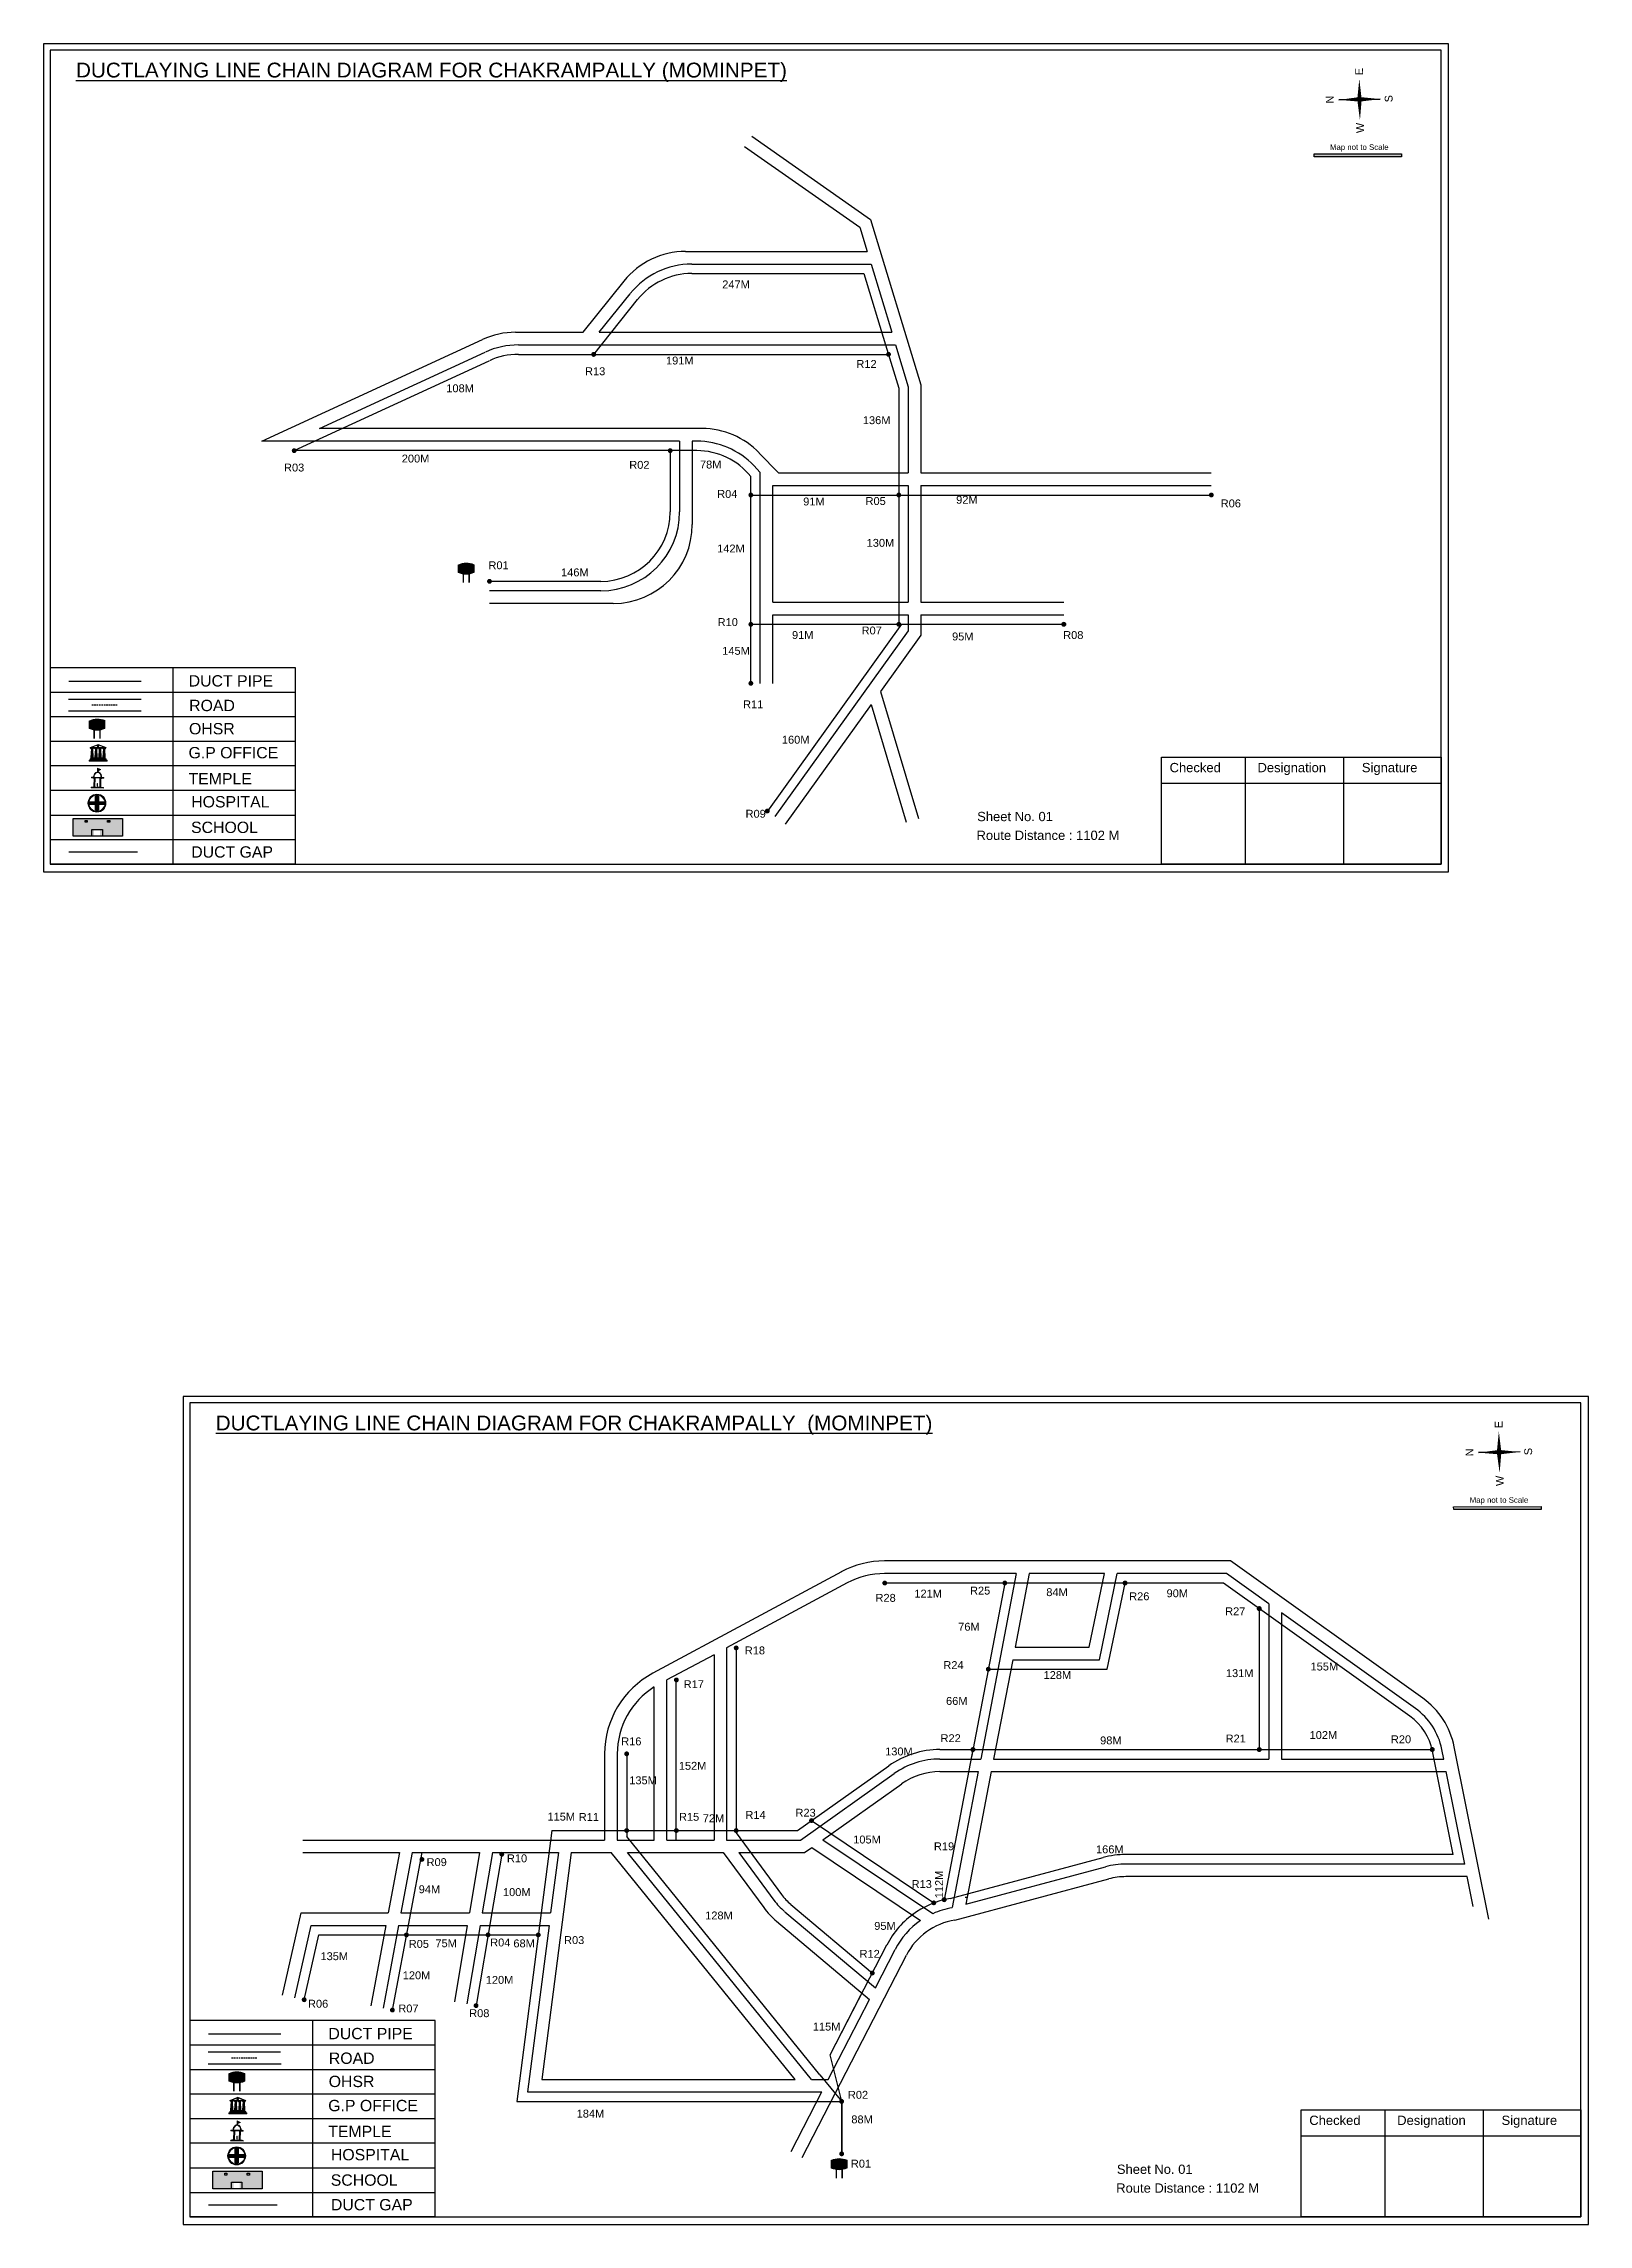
# Model space of a CAD drawing. Header units: inches. Extents: x 1943 to 8965, y 112 to 3168.
# Drawn here: x 1943 to 2922, y 1786 to 3168 of the extents above; entities that cross this region are included whole.
import ezdxf

# ---------------------------------------------------------------- set-up
doc = ezdxf.new("R2010")
doc.units = ezdxf.units.IN
doc.header["$MEASUREMENT"] = 0
doc.linetypes.add('DASHEDX2', pattern=[1.5, 1, -0.5])
for name, color, linetype in [('LANDMARK', 7, 'Continuous'), ('OHT', 7, 'Continuous'), ('pipe', 5, 'Continuous')]:
    doc.layers.add(name, color=color, linetype=linetype)
doc.styles.get("Standard").update_dxf_attribs({"font": 'arial.ttf'})

# ---------------------------------------------------------------- blocks, each defined once
blk = doc.blocks.new('OHT')
at = {"linetype": 'Continuous', "lineweight": 0, "true_color": 0x0ffffc}
blk.add_hatch(color=4, dxfattribs=at).paths.add_polyline_path([(0.01, 1), (0, 1, 0.101323), (-0.4, 0.92), (-0.4, 0.52, 0.194075), (0.4, 0.52), (0.4, 0.92, 0.097877)])
at = {"color": 4, "linetype": 'Continuous', "lineweight": 0, "true_color": 0x0ffffc, "flags": 128}
for points in [[(-0.4, 0.52), (-0.4, 0.92)], [(0.4, 0.52), (0.4, 0.92)]]:
    blk.add_lwpolyline(points, dxfattribs=at)
at = {"color": 4, "linetype": 'Continuous', "lineweight": 0, "true_color": 0x0ffffc, "const_width": 0.075, "flags": 128}
for points in [[(-0.15, 0), (-0.15, 0.48)], [(0.15, 0), (0.15, 0.47)]]:
    blk.add_lwpolyline(points, dxfattribs=at)
at = {"color": 4, "linetype": 'Continuous', "lineweight": 0, "true_color": 0x0ffffc}
for centre, radius, start, end in [((0.01, -0.02), 1.02, 67.3109, 113.4711), ((0, 1.51), 1.07, 247.7682, 291.7007)]:
    blk.add_arc(centre, radius, start, end, dxfattribs=at)
blk = doc.blocks.new('Government_Office')
at = {"linetype": 'Continuous', "lineweight": 0, "true_color": 0xff0000}
for points in [[(-0.5, 0.05), (0.5, 0.05), (0.5, 0), (-0.5, 0)], [(-0.45, 0.08), (-0.45, 0.12), (0.45, 0.12), (0.45, 0.08)], [(-0.4, 0.14), (-0.4, 0.18), (0.4, 0.18), (0.4, 0.14)]]:
    blk.add_hatch(color=1, dxfattribs=at).paths.add_polyline_path(points)
h = blk.add_hatch(color=1, dxfattribs=at)
h.paths.add_polyline_path([(0.44, 0.72), (0.45, 0.75), (0, 0.93), (-0.45, 0.75), (-0.44, 0.72)])
h.paths.add_polyline_path([(0.36, 0.75), (-0.36, 0.75), (0, 0.9)], flags=16)
h.paths.add_polyline_path([(0, 0.78, -1), (0, 0.87, -1)], flags=0)
h = blk.add_hatch(color=1, dxfattribs=at)
edge = h.paths.add_edge_path()
edge.add_line((-0.27, 0.2), (-0.3, 0.68))
edge.add_line((-0.3, 0.68), (-0.29, 0.68))
edge.add_arc((-0.28, 0.69), 0.0176, 225.304, 441.5659)
edge.add_line((-0.28, 0.7), (-0.39, 0.7))
edge.add_arc((-0.39, 0.69), 0.0176, 98.4341, 314.696)
edge.add_line((-0.38, 0.68), (-0.37, 0.68))
edge.add_line((-0.37, 0.68), (-0.4, 0.2))
edge.add_line((-0.4, 0.2), (-0.27, 0.2))
h = blk.add_hatch(color=1, dxfattribs=at)
edge = h.paths.add_edge_path()
edge.add_line((-0.05, 0.2), (-0.07, 0.68))
edge.add_line((-0.07, 0.68), (-0.07, 0.68))
edge.add_arc((-0.05, 0.69), 0.0176, 225.304, 441.5659)
edge.add_line((-0.05, 0.7), (-0.17, 0.7))
edge.add_arc((-0.17, 0.69), 0.0176, 98.4341, 314.696)
edge.add_line((-0.16, 0.68), (-0.15, 0.68))
edge.add_line((-0.15, 0.68), (-0.18, 0.2))
edge.add_line((-0.18, 0.2), (-0.05, 0.2))
h = blk.add_hatch(color=1, dxfattribs=at)
edge = h.paths.add_edge_path()
edge.add_arc((0, 0.83), 0.0467, 90, 270)
edge.add_arc((0, 0.83), 0.0467, 270, 450)
h = blk.add_hatch(color=1, dxfattribs=at)
edge = h.paths.add_edge_path()
edge.add_line((0.18, 0.2), (0.15, 0.68))
edge.add_line((0.15, 0.68), (0.16, 0.68))
edge.add_arc((0.17, 0.69), 0.0176, 225.304, 441.5659)
edge.add_line((0.17, 0.7), (0.05, 0.7))
edge.add_arc((0.05, 0.69), 0.0176, 98.4341, 314.696)
edge.add_line((0.07, 0.68), (0.07, 0.68))
edge.add_line((0.07, 0.68), (0.05, 0.2))
edge.add_line((0.05, 0.2), (0.18, 0.2))
h = blk.add_hatch(color=1, dxfattribs=at)
edge = h.paths.add_edge_path()
edge.add_line((0.4, 0.2), (0.37, 0.68))
edge.add_line((0.37, 0.68), (0.38, 0.68))
edge.add_arc((0.39, 0.69), 0.0176, 225.304, 441.5659)
edge.add_line((0.4, 0.7), (0.28, 0.7))
edge.add_arc((0.28, 0.69), 0.0176, 98.4341, 314.696)
edge.add_line((0.29, 0.68), (0.3, 0.68))
edge.add_line((0.3, 0.68), (0.27, 0.2))
edge.add_line((0.27, 0.2), (0.4, 0.2))
at = {"color": 1, "linetype": 'Continuous', "lineweight": 0, "true_color": 0xff0000, "flags": 128}
for points in [[(-0.5, 0.05), (0.5, 0.05), (0.5, 0), (-0.5, 0)], [(-0.45, 0.75), (-0.44, 0.72), (0.44, 0.72), (0.45, 0.75), (0, 0.93)], [(-0.45, 0.08), (-0.45, 0.12), (0.45, 0.12), (0.45, 0.08)], [(-0.4, 0.14), (-0.4, 0.18), (0.4, 0.18), (0.4, 0.14)], [(-0.36, 0.75), (0.36, 0.75), (0, 0.9)]]:
    blk.add_lwpolyline(points, close=True, dxfattribs=at)
for points in [[(-0.27, 0.2), (-0.3, 0.68), (-0.29, 0.68, 1.379694), (-0.28, 0.7), (-0.39, 0.7, 1.379694), (-0.38, 0.68), (-0.37, 0.68), (-0.4, 0.2)], [(-0.05, 0.2), (-0.07, 0.68), (-0.07, 0.68, 1.379694), (-0.05, 0.7), (-0.17, 0.7, 1.379694), (-0.16, 0.68), (-0.15, 0.68), (-0.18, 0.2)], [(0, 0.87, 1), (0, 0.78, 1)], [(0.18, 0.2), (0.15, 0.68), (0.16, 0.68, 1.379694), (0.17, 0.7), (0.05, 0.7, 1.379694), (0.07, 0.68), (0.07, 0.68), (0.05, 0.2)], [(0.4, 0.2), (0.37, 0.68), (0.38, 0.68, 1.379694), (0.4, 0.7), (0.28, 0.7, 1.379694), (0.29, 0.68), (0.3, 0.68), (0.27, 0.2)]]:
    blk.add_lwpolyline(points, format="xyb", close=True, dxfattribs=at)
blk = doc.blocks.new('Temple')
at = {"linetype": 'Continuous', "lineweight": 0, "true_color": 0xff0000}
h = blk.add_hatch(color=1, dxfattribs=at)
edge = h.paths.add_edge_path()
edge.add_line((0.17, 0.49), (0.22, 0.49))
edge.add_line((0.22, 0.49), (0.22, 0.5))
edge.add_line((0.22, 0.5), (0.31, 0.5))
edge.add_line((0.31, 0.5), (0.31, 0.53))
edge.add_line((0.31, 0.53), (0.26, 0.53))
edge.add_line((0.26, 0.53), (0.26, 0.54))
edge.add_line((0.26, 0.54), (0.2, 0.54))
edge.add_spline(control_points=[(0.2, 0.54), (0.2, 0.59), (0.19, 0.64), (0.14, 0.74), (0.09, 0.79), (0.03, 0.8), (0.02, 0.81), (0.01, 0.81)], knot_values=[4.712389, 4.712389, 4.712389, 4.712389, 5.278166, 5.278166, 6.117402, 6.117402, 6.223801, 6.223801, 6.223801, 6.223801], degree=3, periodic=0)
edge.add_line((0.01, 0.81), (0.01, 0.79))
edge.add_line((0.01, 0.79), (-0.01, 0.79))
edge.add_line((-0.01, 0.79), (-0.01, 0.81))
edge.add_spline(control_points=[(-0.01, 0.81), (-0.05, 0.8), (-0.1, 0.78), (-0.17, 0.7), (-0.2, 0.63), (-0.2, 0.55), (-0.2, 0.55), (-0.2, 0.54)], knot_values=[6.343965, 6.343965, 6.343965, 6.343965, 6.956638, 6.956638, 7.795874, 7.795874, 7.853982, 7.853982, 7.853982, 7.853982], degree=3, periodic=0)
edge.add_line((-0.2, 0.54), (-0.26, 0.54))
edge.add_line((-0.26, 0.54), (-0.26, 0.53))
edge.add_line((-0.26, 0.53), (-0.31, 0.53))
edge.add_line((-0.31, 0.53), (-0.31, 0.5))
edge.add_line((-0.31, 0.5), (-0.22, 0.5))
edge.add_line((-0.22, 0.5), (-0.22, 0.49))
edge.add_line((-0.22, 0.49), (-0.17, 0.49))
edge.add_line((-0.17, 0.49), (-0.17, 0.07))
edge.add_arc((-0.2, 0.07), 0.03, -90, 0, ccw=False)
edge.add_line((-0.2, 0.04), (-0.26, 0.04))
edge.add_line((-0.26, 0.04), (-0.26, 0.03))
edge.add_line((-0.26, 0.03), (-0.31, 0.03))
edge.add_line((-0.31, 0.03), (-0.31, 0))
edge.add_line((-0.31, 0), (0.31, 0))
edge.add_line((0.31, 0), (0.31, 0.03))
edge.add_line((0.31, 0.03), (0.26, 0.03))
edge.add_line((0.26, 0.03), (0.26, 0.04))
edge.add_line((0.26, 0.04), (0.2, 0.04))
edge.add_arc((0.2, 0.07), 0.03, 180, 270, ccw=False)
edge.add_line((0.17, 0.07), (0.17, 0.49))
h.paths.add_polyline_path([(0.12, 0.07, -0.414214), (0.1, 0.04), (0.05, 0.04), (0.05, 0.03), (-0.05, 0.03), (-0.05, 0.04), (-0.1, 0.04, -0.414214), (-0.12, 0.07), (-0.12, 0.5), (0.12, 0.5)], flags=16)
edge = h.paths.add_edge_path(flags=16)
edge.add_ellipse((0, 0.54), major_axis=(0, 0.242), ratio=0.722808, start_angle=270, end_angle=450, ccw=False)
edge.add_line((0.17, 0.54), (-0.17, 0.54))
h.paths.add_polyline_path([(0.01, 0.23), (0.01, 0.07), (-0.01, 0.07), (-0.01, 0.23)], flags=0)
at = {"linetype": 'Continuous', "lineweight": 0, "true_color": 0xe66000}
blk.add_hatch(color=32, dxfattribs=at).paths.add_polyline_path([(-0.01, 1), (0.15, 0.93), (0, 0.85)])
at = {"linetype": 'Continuous', "lineweight": 0, "true_color": 0xff0000}
h = blk.add_hatch(color=1, dxfattribs=at)
edge = h.paths.add_edge_path()
edge.add_line((0.01, 0.86), (0, 0.85))
edge.add_line((0, 0.85), (0, 0.93))
edge.add_line((0, 0.93), (-0.01, 0.93))
edge.add_line((-0.01, 0.93), (-0.01, 0.81))
edge.add_spline(control_points=[(-0.01, 0.81), (0, 0.81), (0, 0.81), (0.01, 0.81)], knot_values=[6.223801, 6.223801, 6.223801, 6.223801, 6.343965, 6.343965, 6.343965, 6.343965], degree=3, periodic=0)
edge.add_line((0.01, 0.81), (0.01, 0.86))
h = blk.add_hatch(color=1, dxfattribs=at)
edge = h.paths.add_edge_path()
edge.add_line((0.01, 0.79), (0.01, 0.81))
edge.add_spline(control_points=[(0.01, 0.81), (0, 0.81), (0, 0.81), (-0.01, 0.81)], knot_values=[6.223801, 6.223801, 6.223801, 6.223801, 6.343965, 6.343965, 6.343965, 6.343965], degree=3, periodic=0)
edge.add_line((-0.01, 0.81), (-0.01, 0.79))
edge.add_line((-0.01, 0.79), (0.01, 0.79))
at = {"color": 1, "linetype": 'Continuous', "lineweight": 0, "true_color": 0xff0000, "flags": 128}
blk.add_lwpolyline([(0.2, 0.54), (0.26, 0.54), (0.26, 0.53), (0.31, 0.53), (0.31, 0.5), (0.22, 0.5), (0.22, 0.49), (0.17, 0.49), (0.17, 0.07, 0.414214), (0.2, 0.04), (0.26, 0.04), (0.26, 0.03), (0.31, 0.03), (0.31, 0), (-0.31, 0), (-0.31, 0.03), (-0.26, 0.03), (-0.26, 0.04), (-0.2, 0.04, 0.414214), (-0.17, 0.07), (-0.17, 0.49), (-0.22, 0.49), (-0.22, 0.5), (-0.31, 0.5), (-0.31, 0.53), (-0.26, 0.53), (-0.26, 0.54), (-0.2, 0.54)], format="xyb", dxfattribs=at)
blk.add_lwpolyline([(-0.17, 0.54), (0.17, 0.54)], dxfattribs=at)
blk.add_lwpolyline([(0.12, 0.5), (0.12, 0.07, -0.414214), (0.1, 0.04), (0.05, 0.04), (0.05, 0.03), (-0.05, 0.03), (-0.05, 0.04), (-0.1, 0.04, -0.414214), (-0.12, 0.07), (-0.12, 0.5)], format="xyb", close=True, dxfattribs=at)
at = {"color": 32, "linetype": 'Continuous', "lineweight": 0, "true_color": 0xe66000, "flags": 128}
blk.add_lwpolyline([(-0.01, 1), (0.15, 0.93), (0, 0.85), (-0.01, 1)], dxfattribs=at)
at = {"color": 1, "linetype": 'Continuous', "lineweight": 0, "true_color": 0xff0000, "flags": 128}
for points in [[(0.01, 0.93), (-0.01, 0.93), (-0.01, 0.79), (0.01, 0.79)], [(0.01, 0.23), (-0.01, 0.23), (-0.01, 0.07), (0.01, 0.07)]]:
    blk.add_lwpolyline(points, close=True, dxfattribs=at)
at = {"color": 1, "linetype": 'Continuous', "lineweight": 0, "true_color": 0xff0000}
blk.add_ellipse((0, 0.54), major_axis=(0, 0.242), ratio=0.722808, start_param=4.712389, end_param=7.853982, dxfattribs=at)
blk.add_open_spline([(0.2, 0.54), (0.2, 0.59), (0.19, 0.64), (0.14, 0.74), (0.09, 0.79), (-0.02, 0.82), (-0.08, 0.79), (-0.17, 0.7), (-0.2, 0.63), (-0.2, 0.55), (-0.2, 0.55), (-0.2, 0.54)], degree=3, knots=[4.712389, 4.712389, 4.712389, 4.712389, 5.278166, 5.278166, 6.117402, 6.117402, 6.956638, 6.956638, 7.795874, 7.795874, 7.853982, 7.853982, 7.853982, 7.853982], dxfattribs=at)
blk = doc.blocks.new('*U5')
at = {"color": 0, "linetype": 'DASHEDX2', "transparency": 16777216}
blk.add_line((-8.2, 0), (8, 0), dxfattribs=at)
blk = doc.blocks.new('Hospital')
at = {"linetype": 'Continuous', "lineweight": 0, "true_color": 0x000000}
h = blk.add_hatch(color=18, dxfattribs=at)
h.paths.add_polyline_path([(-0.5, 0, 1), (0.5, 0, 1)])
h.paths.add_polyline_path([(0.45, 0, -1), (-0.45, 0, -1)], flags=16)
at = {"linetype": 'Continuous', "true_color": 0xff0000}
blk.add_hatch(color=1, dxfattribs=at).paths.add_polyline_path([(-0.39, 0.08), (-0.08, 0.08), (-0.08, 0.39), (0.08, 0.39), (0.08, 0.08), (0.39, 0.08), (0.39, -0.08), (0.08, -0.08), (0.08, -0.39), (-0.08, -0.39), (-0.08, -0.08), (-0.39, -0.08)])
at = {"color": 1, "linetype": 'Continuous', "true_color": 0xff0000, "flags": 128}
blk.add_lwpolyline([(-0.39, 0.08), (-0.08, 0.08), (-0.08, 0.39), (0.08, 0.39), (0.08, 0.08), (0.39, 0.08), (0.39, -0.08), (0.08, -0.08), (0.08, -0.39), (-0.08, -0.39), (-0.08, -0.08), (-0.39, -0.08)], close=True, dxfattribs=at)
at = {"color": 18, "linetype": 'Continuous', "lineweight": 0, "true_color": 0x000000}
for radius in [0.5, 0.446]:
    blk.add_circle((0, 0), radius, dxfattribs=at)
blk = doc.blocks.new('*U6')
at = {"color": 0, "linetype": 'DASHEDX2', "transparency": 16777216}
blk.add_line((-8.2, 0), (8, 0), dxfattribs=at)

msp = doc.modelspace()

# ---------------------------------------------------------------- hatches: boundary and pattern name
at = {"true_color": 0x0093dd}
h = msp.add_hatch(color=142, dxfattribs=at)
h.dxf.hatch_style = 1
h.paths.add_polyline_path([(2747.7, 3097.7), (2747.7, 3095.8), (2803.2, 3095.9), (2803.2, 3097.8)])
at = {"ltscale": 0.5}
h = msp.add_hatch(color=5, dxfattribs=at)
h.dxf.hatch_style = 1
h.paths.add_polyline_path([(2293, 2970.7, 1), (2289.8, 2970.7, 1)])
h = msp.add_hatch(color=5, dxfattribs=at)
h.dxf.hatch_style = 1
h.paths.add_polyline_path([(2479.7, 2970.7, 1), (2476.6, 2970.7, 1)])
h = msp.add_hatch(color=5, dxfattribs=at)
h.dxf.hatch_style = 1
h.paths.add_polyline_path([(2103.2, 2909.7, 1), (2100.1, 2909.7, 1)])
h = msp.add_hatch(color=5, dxfattribs=at)
h.dxf.hatch_style = 1
h.paths.add_polyline_path([(2341.4, 2909.7, 1), (2338.3, 2909.7, 1)])
h = msp.add_hatch(color=5, dxfattribs=at)
h.dxf.hatch_style = 1
h.paths.add_polyline_path([(2392.5, 2881.6, 1), (2389.4, 2881.6, 1)])
h = msp.add_hatch(color=5, dxfattribs=at)
h.dxf.hatch_style = 1
h.paths.add_polyline_path([(2486.2, 2881.6, 1), (2483.1, 2881.6, 1)])
h = msp.add_hatch(color=5, dxfattribs=at)
h.dxf.hatch_style = 1
h.paths.add_polyline_path([(2684.2, 2881.6, 1), (2681.1, 2881.6, 1)])
h = msp.add_hatch(color=5, dxfattribs=at)
h.dxf.hatch_style = 1
h.paths.add_polyline_path([(2226.9, 2826.9, 1), (2223.8, 2826.9, 1)])
h = msp.add_hatch(color=5, dxfattribs=at)
h.dxf.hatch_style = 1
h.paths.add_polyline_path([(2392.5, 2799.7, 1), (2389.4, 2799.7, 1)])
h = msp.add_hatch(color=5, dxfattribs=at)
h.dxf.hatch_style = 1
h.paths.add_polyline_path([(2486.2, 2799.7, 1), (2483.1, 2799.7, 1)])
h = msp.add_hatch(color=5, dxfattribs=at)
h.dxf.hatch_style = 1
h.paths.add_polyline_path([(2590.8, 2799.7, 1), (2587.6, 2799.7, 1)])
h = msp.add_hatch(color=5, dxfattribs=at)
h.dxf.hatch_style = 1
h.paths.add_polyline_path([(2392.5, 2762.3, 1), (2389.4, 2762.3, 1)])
h = msp.add_hatch(color=5, dxfattribs=at)
h.dxf.hatch_style = 1
h.paths.add_polyline_path([(2402.9, 2681.4, 1), (2399.8, 2681.4, 1)])
at = {"true_color": 0xc8c92d}
h = msp.add_hatch(color=52, dxfattribs=at)
h.dxf.hatch_style = 1
h.paths.add_polyline_path([(1967.9, 2676.7), (1961.7, 2676.7), (1961.7, 2665.6), (1967.9, 2665.6)])
h.paths.add_polyline_path([(1992.7, 2676.7), (1986.5, 2676.7), (1986.5, 2665.6), (1992.7, 2665.6)])
at = {"true_color": 0x293189}
h = msp.add_hatch(color=177, dxfattribs=at)
h.dxf.hatch_style = 1
h.paths.add_polyline_path([(1986.5, 2676.7), (1967.9, 2676.7), (1967.9, 2665.6), (1974.9, 2665.6), (1974.9, 2669.3), (1978.7, 2669.3), (1978.7, 2665.6), (1986.5, 2665.6)])
h.paths.add_polyline_path([(1970.5, 2674.3), (1969.2, 2674.3), (1969.2, 2675.5), (1970.5, 2675.5)], flags=16)
h.paths.add_polyline_path([(1983.4, 2674.3), (1983.4, 2675.5), (1984.8, 2675.5), (1984.8, 2674.3)], flags=16)
at = {"true_color": 0x0093dd}
h = msp.add_hatch(color=142, dxfattribs=at)
h.dxf.hatch_style = 1
h.paths.add_polyline_path([(2836.1, 2240.7), (2836.2, 2238.9), (2891.7, 2239), (2891.7, 2240.9)])
at = {"ltscale": 0.5}
h = msp.add_hatch(color=5, dxfattribs=at)
h.dxf.hatch_style = 1
h.paths.add_polyline_path([(2477.3, 2192.4, 1), (2474.2, 2192.4, 1)])
h = msp.add_hatch(color=5, dxfattribs=at)
h.dxf.hatch_style = 1
h.paths.add_polyline_path([(2553.4, 2192.4, 1), (2550.3, 2192.4, 1)])
h = msp.add_hatch(color=5, dxfattribs=at)
h.dxf.hatch_style = 1
h.paths.add_polyline_path([(2629.6, 2192.4, 1), (2626.4, 2192.4, 1)])
h = msp.add_hatch(color=5, dxfattribs=at)
h.dxf.hatch_style = 1
h.paths.add_polyline_path([(2714.6, 2176.2, 1), (2711.4, 2176.2, 1)])
h = msp.add_hatch(color=5, dxfattribs=at)
h.dxf.hatch_style = 1
h.paths.add_polyline_path([(2383.2, 2151.3, 1), (2380.1, 2151.3, 1)])
h = msp.add_hatch(color=5, dxfattribs=at)
h.dxf.hatch_style = 1
h.paths.add_polyline_path([(2345.3, 2131, 1), (2342.2, 2131, 1)])
h = msp.add_hatch(color=5, dxfattribs=at)
h.dxf.hatch_style = 1
h.paths.add_polyline_path([(2542.9, 2137.8, 1), (2539.8, 2137.8, 1)])
h = msp.add_hatch(color=5, dxfattribs=at)
h.dxf.hatch_style = 1
h.paths.add_polyline_path([(2533.2, 2086.9, 1), (2530, 2086.9, 1)])
h = msp.add_hatch(color=5, dxfattribs=at)
h.dxf.hatch_style = 1
h.paths.add_polyline_path([(2714.6, 2086.9, 1), (2711.4, 2086.9, 1)])
h = msp.add_hatch(color=5, dxfattribs=at)
h.dxf.hatch_style = 1
h.paths.add_polyline_path([(2824.2, 2086.9, 1), (2821, 2086.9, 1)])
h = msp.add_hatch(color=5, dxfattribs=at)
h.dxf.hatch_style = 1
h.paths.add_polyline_path([(2313.8, 2084.2, 1), (2310.7, 2084.2, 1)])
h = msp.add_hatch(color=5, dxfattribs=at)
h.dxf.hatch_style = 1
h.paths.add_polyline_path([(2313.8, 2035.6, 1), (2310.7, 2035.6, 1)])
h = msp.add_hatch(color=5, dxfattribs=at)
h.dxf.hatch_style = 1
h.paths.add_polyline_path([(2345.3, 2035.6, 1), (2342.2, 2035.6, 1)])
h = msp.add_hatch(color=5, dxfattribs=at)
h.dxf.hatch_style = 1
h.paths.add_polyline_path([(2383.2, 2035.6, 1), (2380.1, 2035.6, 1)])
h = msp.add_hatch(color=5, dxfattribs=at)
h.dxf.hatch_style = 1
h.paths.add_polyline_path([(2430.9, 2041.9, 1), (2427.8, 2041.9, 1)])
h = msp.add_hatch(color=5, dxfattribs=at)
h.dxf.hatch_style = 1
h.paths.add_polyline_path([(2184.1, 2017.3, 1), (2181, 2017.3, 1)])
h = msp.add_hatch(color=5, dxfattribs=at)
h.dxf.hatch_style = 1
h.paths.add_polyline_path([(2234.7, 2020.6, 1), (2231.6, 2020.6, 1)])
h = msp.add_hatch(color=5, dxfattribs=at)
h.dxf.hatch_style = 1
h.paths.add_polyline_path([(2508.4, 1989.8, 1), (2505.3, 1989.8, 1)])
h = msp.add_hatch(color=5, dxfattribs=at)
h.dxf.hatch_style = 1
h.paths.add_polyline_path([(2515, 1991.8, 1), (2511.8, 1991.8, 1)])
h = msp.add_hatch(color=5, dxfattribs=at)
h.dxf.hatch_style = 1
h.paths.add_polyline_path([(2174.3, 1969.5, 1), (2171.2, 1969.5, 1)])
h = msp.add_hatch(color=5, dxfattribs=at)
h.dxf.hatch_style = 1
h.paths.add_polyline_path([(2226, 1969.5, 1), (2222.9, 1969.5, 1)])
h = msp.add_hatch(color=5, dxfattribs=at)
h.dxf.hatch_style = 1
h.paths.add_polyline_path([(2257.8, 1969.5, 1), (2254.7, 1969.5, 1)])
h = msp.add_hatch(color=5, dxfattribs=at)
h.dxf.hatch_style = 1
h.paths.add_polyline_path([(2469.4, 1945.3, 1), (2466.3, 1945.3, 1)])
h = msp.add_hatch(color=5, dxfattribs=at)
h.dxf.hatch_style = 1
h.paths.add_polyline_path([(2109.5, 1928.4, 1), (2106.4, 1928.4, 1)])
h = msp.add_hatch(color=5, dxfattribs=at)
h.dxf.hatch_style = 1
h.paths.add_polyline_path([(2165.4, 1921.9, 1), (2162.3, 1921.9, 1)])
h = msp.add_hatch(color=5, dxfattribs=at)
h.dxf.hatch_style = 1
h.paths.add_polyline_path([(2218.4, 1924.7, 1), (2215.3, 1924.7, 1)])
h = msp.add_hatch(color=5, dxfattribs=at)
h.dxf.hatch_style = 1
h.paths.add_polyline_path([(2450, 1864, 1), (2446.9, 1864, 1)])
h = msp.add_hatch(color=5, dxfattribs=at)
h.dxf.hatch_style = 1
h.paths.add_polyline_path([(2450, 1830.8, 1), (2446.9, 1830.8, 1)])
at = {"true_color": 0xc8c92d}
h = msp.add_hatch(color=52, dxfattribs=at)
h.dxf.hatch_style = 1
h.paths.add_polyline_path([(2056.3, 1819.8), (2050.2, 1819.8), (2050.2, 1808.7), (2056.3, 1808.7)])
h.paths.add_polyline_path([(2081.2, 1819.8), (2075, 1819.8), (2075, 1808.7), (2081.2, 1808.7)])
at = {"true_color": 0x293189}
h = msp.add_hatch(color=177, dxfattribs=at)
h.dxf.hatch_style = 1
h.paths.add_polyline_path([(2075, 1819.8), (2056.3, 1819.8), (2056.3, 1808.7), (2063.3, 1808.7), (2063.3, 1812.3), (2067.2, 1812.3), (2067.2, 1808.7), (2075, 1808.7)])
h.paths.add_polyline_path([(2059, 1817.3), (2057.6, 1817.3), (2057.6, 1818.6), (2059, 1818.6)], flags=16)
h.paths.add_polyline_path([(2071.9, 1817.3), (2071.9, 1818.6), (2073.3, 1818.6), (2073.3, 1817.3)], flags=16)

# ---------------------------------------------------------------- linework, layer by layer
for p, q in [((2789.7, 3132.4), (2763.4, 3131.9)), ((2763.4, 3131.9), (2789.7, 3132.4)), ((2789.7, 3132.4), (2763.4, 3131.9)), ((2776.6, 3132.1), (2789.7, 3132.4)), ((2391.6, 3108.9), (2466.8, 3056.2)), ((2387, 3102.4), (2460, 3051.2)), ((2466.8, 3056.2), (2498.7, 2951.4)), ((2460, 3051.2), (2464.6, 3035.9)), ((2349.6, 3035.9), (2464.6, 3035.9)), ((2353.5, 3027.9), (2467.1, 3027.9)), ((2467.1, 3027.9), (2480.2, 2984.7)), ((2284.7, 2984.7), (2310.6, 3017.1)), ((2294.9, 2984.7), (2314.4, 3009.1)), ((2241.9, 2984.7), (2284.7, 2984.7)), ((2294.9, 2984.7), (2480.2, 2984.7)), ((2081.2, 2915.7), (2221, 2980.1)), ((2117.7, 2923.7), (2222.7, 2972.1)), ((2243.7, 2976.7), (2482.6, 2976.7)), ((2482.6, 2976.7), (2490.7, 2950.2)), ((2490.7, 2950.2), (2490.7, 2895.6)), ((2498.7, 2951.4), (2498.7, 2895.6)), ((2345.8, 2915.7), (2081.2, 2915.7)), ((2360.1, 2923.7), (2117.7, 2923.7)), ((2345.8, 2915.7), (2345.8, 2870.9)), ((2356.7, 2915.7), (2353.8, 2915.7)), ((2353.8, 2915.7), (2353.8, 2862.9)), ((2408.4, 2895.6), (2396.3, 2908.2)), ((2396.9, 2895.9), (2392.8, 2900.2)), ((2396.9, 2762.3), (2396.9, 2895.9)), ((2404.9, 2813.7), (2404.9, 2887.6)), ((2404.9, 2887.6), (2490.7, 2887.6)), ((2408.4, 2895.6), (2490.7, 2895.6)), ((2490.7, 2887.6), (2490.7, 2813.7)), ((2498.7, 2895.6), (2682.6, 2895.6)), ((2498.7, 2887.6), (2498.7, 2813.7)), ((2498.7, 2887.6), (2682.6, 2887.6)), ((2295.8, 2820.9), (2225.3, 2820.9)), ((2303.8, 2812.9), (2225.3, 2812.9)), ((2404.9, 2813.7), (2490.7, 2813.7)), ((2404.9, 2805.7), (2490.7, 2805.7)), ((2404.9, 2762.3), (2404.9, 2805.7)), ((2490.7, 2805.7), (2490.7, 2795.5)), ((2498.7, 2813.7), (2589.2, 2813.7)), ((2498.7, 2805.7), (2498.7, 2792.9)), ((2498.7, 2805.7), (2589.2, 2805.7)), ((2490.7, 2795.5), (2406.2, 2677.9)), ((2498.7, 2792.9), (2473, 2757.2)), ((1947, 2772.2), (1947, 2649)), ((2024.8, 2772.2), (2024.8, 2647.7)), ((2102.5, 2756.6), (1947, 2756.6)), ((1958.7, 2752.3), (2004.6, 2752.3)), ((2473, 2757.2), (2497.1, 2676.6)), ((2102.5, 2741.1), (1947, 2741.1)), ((1958.7, 2744.8), (2004.8, 2744.8)), ((2467.1, 2749), (2412.7, 2673.2)), ((2467.1, 2749), (2489.4, 2674.3)), ((2102.5, 2725.5), (1947, 2725.5)), ((2102.5, 2710), (1947, 2710)), ((2102.5, 2694.4), (1947, 2694.4)), ((1947, 2678.8), (2102.5, 2678.8)), ((1947, 2663.3), (2102.5, 2663.3)), ((1947, 2649), (1947, 2647.7)), ((1947, 2648.7), (1947, 2647.8)), ((2102.5, 2647.7), (1947, 2647.7)), ((2878.2, 2275.4), (2851.9, 2275)), ((2448.3, 2199.5), (2328.8, 2135.2)), ((2694.8, 2206.4), (2475.7, 2206.4)), ((2559.1, 2198.4), (2475.7, 2198.4)), ((2559.1, 2198.4), (2536.6, 2080.9)), ((2567.2, 2198.4), (2558.3, 2151.8)), ((2614.9, 2198.4), (2567.2, 2198.4)), ((2605.3, 2151.8), (2614.9, 2198.4)), ((2611.8, 2143.8), (2623.1, 2198.4)), ((2690, 2198.4), (2623.1, 2198.4)), ((2719, 2179.3), (2692.3, 2198.4)), ((2816.6, 2119.5), (2694.8, 2206.4)), ((2452, 2192.5), (2375.6, 2151.3)), ((2719, 2179.3), (2719, 2080.9)), ((2811.9, 2113), (2727, 2173.6)), ((2727, 2173.6), (2727, 2080.9)), ((2367.6, 2147), (2337.7, 2131)), ((2367.6, 2147), (2367.6, 2029.6)), ((2375.6, 2151.3), (2375.6, 2029.6)), ((2556.8, 2143.8), (2544.7, 2080.9)), ((2556.8, 2143.8), (2611.8, 2143.8)), ((2558.3, 2151.8), (2605.3, 2151.8)), ((2337.7, 2029.6), (2337.7, 2131)), ((2343.7, 2029.6), (2343.7, 2131)), ((2329.7, 2029.6), (2329.7, 2126.5)), ((2829.9, 2080.9), (2828.7, 2087)), ((2858.4, 1979.4), (2836.5, 2088.6)), ((2298.3, 2084.2), (2298.3, 2029.6)), ((2306.3, 2084.2), (2306.3, 2029.6)), ((2510.7, 2080.9), (2536.6, 2080.9)), ((2510.7, 2072.9), (2535, 2072.9)), ((2535, 2072.9), (2518.5, 1986.8)), ((2543.2, 2072.9), (2527.1, 1989)), ((2543.2, 2072.9), (2831.5, 2072.9)), ((2544.7, 2080.9), (2719, 2080.9)), ((2727, 2080.9), (2829.9, 2080.9)), ((2843.2, 2014.4), (2831.5, 2072.9)), ((2422.4, 2029.6), (2481.8, 2071.7)), ((2436.5, 2029.8), (2486.5, 2065.2)), ((2107.2, 2029.6), (2298.3, 2029.6)), ((2107.2, 2021.6), (2168.3, 2021.6)), ((2168.3, 2021.6), (2161.1, 1983.5)), ((2176.4, 2021.6), (2169.3, 1983.5)), ((2176.4, 2021.6), (2219.1, 2021.6)), ((2219.1, 2021.6), (2212.6, 1983.5)), ((2227.2, 2021.6), (2220.8, 1983.5)), ((2227.2, 2021.6), (2269, 2021.6)), ((2277.1, 2021.6), (2258.6, 1878)), ((2269, 2021.6), (2264.1, 1983.5)), ((2277.1, 2021.6), (2302.5, 2021.6)), ((2419.1, 1878), (2302.5, 2021.6)), ((2306.3, 2029.6), (2329.7, 2029.6)), ((2312.8, 2021.6), (2373.5, 2021.6)), ((2429.4, 1878), (2312.8, 2021.6)), ((2337.7, 2029.6), (2367.6, 2029.6)), ((2373.5, 2021.6), (2399.1, 1986.8)), ((2375.6, 2029.6), (2422.4, 2029.6)), ((2383.4, 2021.6), (2425, 2021.6)), ((2383.4, 2021.6), (2405.6, 1991.5)), ((2425, 2021.6), (2429.5, 2024.9)), ((2429.5, 2024.9), (2498.4, 1978.6)), ((2436.5, 2029.8), (2506.2, 1983)), ((2520.2, 1978.9), (2617.7, 2005)), ((2527.1, 1989), (2615.6, 2012.7)), ((2843.2, 2014.4), (2628.5, 2014.4)), ((2844.8, 2006.4), (2628.5, 2006.4)), ((2848.6, 1987.4), (2844.8, 2006.4)), ((2094.3, 1931.4), (2106, 1983.5)), ((2102.1, 1929.7), (2112.4, 1975.5)), ((2106, 1983.5), (2161.1, 1983.5)), ((2112.4, 1975.5), (2159.6, 1975.5)), ((2159.6, 1975.5), (2150.1, 1924.5)), ((2167.8, 1975.5), (2157.9, 1923)), ((2167.8, 1975.5), (2211.3, 1975.5)), ((2169.3, 1983.5), (2212.6, 1983.5)), ((2211.3, 1975.5), (2203.1, 1927.1)), ((2219.4, 1975.5), (2211, 1925.8)), ((2219.4, 1975.5), (2263.1, 1975.5)), ((2220.8, 1983.5), (2264.1, 1983.5)), ((2263.1, 1975.5), (2249.5, 1870)), ((2407.2, 1978.1), (2466, 1928.6)), ((2412.4, 1984.2), (2469.8, 1935.9)), ((2423.5, 1828.5), (2489.5, 1956.7)), ((2469.8, 1935.9), (2482.4, 1960.3)), ((2440, 1878), (2466, 1928.6)), ((2035.5, 1915.2), (2035.5, 1790.8)), ((2113.3, 1915.2), (2113.3, 1790.8)), ((2191, 1899.7), (2035.5, 1899.7)), ((2047.1, 1895.4), (2093, 1895.4)), ((2191, 1884.1), (2035.5, 1884.1)), ((2047.1, 1887.9), (2093.3, 1887.9)), ((2191, 1868.6), (2035.5, 1868.6)), ((2249.5, 1870), (2435.9, 1870)), ((2258.6, 1878), (2419.1, 1878)), ((2416.4, 1832.2), (2435.9, 1870)), ((2429.4, 1878), (2440, 1878)), ((2191, 1853), (2035.5, 1853)), ((2191, 1837.5), (2035.5, 1837.5)), ((2035.5, 1821.9), (2191, 1821.9)), ((2035.5, 1806.4), (2191, 1806.4)), ((2035.5, 1791.8), (2035.5, 1790.8)), ((2191, 1790.8), (2035.5, 1790.8))]:
    msp.add_line(p, q)
at = {"color": 1}
for p, q in [((2763.4, 3131.9), (2776.6, 3132.1)), ((2851.9, 2275), (2865.1, 2275.2))]:
    msp.add_line(p, q, dxfattribs=at)
at = {"color": 242, "true_color": 0xcd2027}
for p, q in [((2704.1, 2715.6), (2704.1, 2647.7)), ((2766.3, 2715.6), (2766.3, 2647.7)), ((2651.1, 2699.1), (2828.3, 2699.1)), ((2792.6, 1858.7), (2792.6, 1790.8)), ((2854.8, 1858.7), (2854.8, 1790.8)), ((2739.6, 1842.2), (2916.8, 1842.2))]:
    msp.add_line(p, q, dxfattribs=at)
for points in [[(1942.9, 3167.5), (1942.9, 2643), (2833, 2643), (2833, 3167.5)], [(1947, 3163.5), (1947, 2647.8), (2828.3, 2647.8), (2828.3, 3163.5)], [(1992.8, 2676.7), (1992.8, 2665.6), (1961.7, 2665.6), (1961.7, 2676.7)], [(1970.5, 2675.5), (1970.5, 2674.3), (1969.2, 2674.3), (1969.2, 2675.5)], [(1983.4, 2674.3), (1983.4, 2675.5), (1984.8, 2675.5), (1984.8, 2674.3)], [(2031.4, 2310.6), (2031.4, 1786.1), (2921.5, 1786.1), (2921.5, 2310.6)], [(2035.5, 2306.6), (2035.5, 1790.8), (2916.8, 1790.8), (2916.8, 2306.6)], [(2081.3, 1819.8), (2081.3, 1808.7), (2050.2, 1808.7), (2050.2, 1819.8)], [(2059, 1818.6), (2059, 1817.3), (2057.6, 1817.3), (2057.6, 1818.6)], [(2071.9, 1817.3), (2071.9, 1818.6), (2073.3, 1818.6), (2073.3, 1817.3)]]:
    msp.add_lwpolyline(points, close=True)
at = {"color": 142, "true_color": 0x0093dd}
for points in [[(2803.2, 3095.9), (2747.7, 3095.8), (2747.7, 3097.7), (2803.2, 3097.8), (2803.2, 3095.9)], [(2891.7, 2239), (2836.2, 2238.9), (2836.1, 2240.7), (2891.7, 2240.9), (2891.7, 2239)]]:
    msp.add_lwpolyline(points, dxfattribs=at)
for points in [[(2102.5, 2647.7), (2102.5, 2772.2), (1947, 2772.2)], [(1973.5, 2665.6), (1973.5, 2669.7), (1980.1, 2669.7), (1980.1, 2665.6)], [(2191, 1790.8), (2191, 1915.2), (2035.5, 1915.2)], [(2062, 1808.7), (2062, 1812.8), (2068.5, 1812.8), (2068.5, 1808.7)]]:
    msp.add_lwpolyline(points)
at = {"color": 242, "true_color": 0xcd2027}
for points in [[(2828.3, 2647.7), (2651.1, 2647.7), (2651.1, 2715.6), (2828.3, 2715.6)], [(2916.8, 1790.8), (2739.6, 1790.8), (2739.6, 1858.7), (2916.8, 1858.7)]]:
    msp.add_lwpolyline(points, close=True, dxfattribs=at)
for centre, radius, start, end in [((2349.6, 2985.9), 50, 90, 141.318), ((2353.5, 2977.9), 50, 90, 141.318), ((2241.9, 2934.7), 50, 90, 114.7578), ((2243.7, 2926.7), 50, 90, 114.7578), ((2356.7, 2865.7), 50, 43.6906, 90), ((2360.1, 2873.7), 50, 43.6906, 90), ((2295.8, 2870.9), 50, 270, 0), ((2303.8, 2862.9), 50, 270, 0), ((2475.7, 2148.4), 58, 90, 118.2822), ((2475.7, 2148.4), 50, 90, 118.2822), ((2690, 2148.4), 50, 87.3432, 90), ((2356.3, 2084.2), 58, 118.2822, 180), ((2356.3, 2084.2), 50, 122.054, 180), ((2787.5, 2078.8), 50, 11.3185, 54.4834), ((2787.5, 2078.8), 42, 11.3185, 54.4834), ((2510.7, 2030.9), 50, 90, 125.2902), ((2510.7, 2030.9), 42, 90, 125.2902), ((2628.5, 1964.4), 50, 90, 104.9564), ((2628.5, 1964.4), 42, 90, 104.9564), ((2439.4, 2016.4), 42, 216.3025, 229.875), ((2439.4, 2016.4), 50, 216.3025, 229.875), ((2526.8, 1937.4), 50, 124.6501, 152.7533), ((2526.8, 1937.4), 42, 99.0343, 152.7533), ((2526.8, 1937.4), 50, 99.5291, 114.3863)]:
    msp.add_arc(centre, radius, start, end)
for points in [[(2777.9, 3132.2), (2775.1, 3132.1), (2776.4, 3145.3)], [(2777.9, 3132.2), (2775.1, 3132.1), (2776.4, 3145.3)], [(2777.9, 3132.2), (2775.1, 3132.1), (2776.8, 3119)], [(2777.9, 3132.2), (2775.1, 3132.1), (2776.8, 3119)], [(2776.6, 3130.8), (2776.6, 3133.7), (2789.7, 3132.4)], [(2776.6, 3130.8), (2776.6, 3133.7), (2789.7, 3132.4)], [(2866.4, 2275.2), (2863.5, 2275.2), (2864.8, 2288.4)], [(2866.4, 2275.2), (2863.5, 2275.2), (2865.3, 2262.1)], [(2865.1, 2273.9), (2865.1, 2276.7), (2878.2, 2275.4)]]:
    msp.add_solid(points)
at = {"color": 1}
for points in [[(2776.6, 3130.8), (2776.6, 3133.7), (2763.4, 3131.9)], [(2776.6, 3130.8), (2776.6, 3133.7), (2763.4, 3131.9)], [(2865.1, 2273.9), (2865.1, 2276.7), (2851.9, 2275)]]:
    msp.add_solid(points, dxfattribs=at)
at = {"layer": 'OHT', "color": 5}
for p, q in [((1958.8, 2763.7), (2004.7, 2763.7)), ((2047.3, 1906.8), (2093.2, 1906.8))]:
    msp.add_line(p, q, dxfattribs=at)
at = {"layer": 'OHT', "color": 1}
for p, q in [((1958.8, 2655.5), (2002.4, 2655.5)), ((2047.3, 1798.6), (2090.9, 1798.6))]:
    msp.add_line(p, q, dxfattribs=at)
at = {"layer": 'pipe'}
for p, q in [((2353.5, 3021.9), (2462.6, 3021.9)), ((2462.6, 3021.9), (2476.3, 2976.7)), ((2291.4, 2970.7), (2319.1, 3005.4)), ((2243.7, 2970.7), (2478.2, 2970.7)), ((2476.3, 2976.7), (2484.7, 2949.3)), ((2101.6, 2909.7), (2225.2, 2966.7)), ((2484.7, 2949.3), (2484.7, 2887.6)), ((2356.7, 2909.7), (2101.6, 2909.7)), ((2339.8, 2909.7), (2339.8, 2870.9)), ((2390.9, 2762.3), (2390.9, 2893.3)), ((2484.7, 2887.6), (2484.7, 2799.7)), ((2390.9, 2881.6), (2498.7, 2881.6)), ((2498.7, 2881.6), (2682.6, 2881.6)), ((2295.8, 2826.9), (2225.3, 2826.9)), ((2390.9, 2799.7), (2498.7, 2799.7)), ((2486.3, 2799.7), (2401.4, 2681.4)), ((2498.7, 2799.7), (2589.2, 2799.7)), ((2566.1, 2192.4), (2475.7, 2192.4)), ((2551.8, 2192.4), (2530.7, 2082)), ((2628, 2192.4), (2566.1, 2192.4)), ((2616.7, 2137.8), (2628, 2192.4)), ((2690.3, 2192.4), (2623.1, 2192.4)), ((2719, 2171.9), (2690.3, 2192.4)), ((2713, 2176.2), (2713, 2086.9)), ((2808.4, 2108.1), (2719, 2171.9)), ((2381.6, 2151.3), (2381.6, 2034.2)), ((2541.4, 2137.8), (2616.7, 2137.8)), ((2510.7, 2086.9), (2536.6, 2086.9)), ((2531.6, 2086.9), (2513.4, 1991.8)), ((2531.6, 2086.9), (2727, 2086.9)), ((2727, 2086.9), (2822.6, 2086.9)), ((2312.3, 2084.2), (2312.3, 2031.8)), ((2420.5, 2035.6), (2478.4, 2076.6)), ((2835.9, 2020.4), (2822.8, 2085.9)), ((2264.8, 2035.6), (2258.1, 1983.5)), ((2264.8, 2035.6), (2306.3, 2035.6)), ((2306.3, 2035.6), (2337.7, 2035.6)), ((2434.7, 1880.9), (2312.3, 2031.8)), ((2337.7, 2035.6), (2367.6, 2035.6)), ((2367.6, 2035.6), (2420.5, 2035.6)), ((2381.6, 2034.2), (2410.4, 1995)), ((2429.3, 2041.9), (2506.8, 1989.8)), ((2182.5, 2021.6), (2175.2, 1982.4)), ((2233.1, 2020.6), (2226.7, 1982.5)), ((2517.3, 1992.6), (2614.1, 2018.5)), ((2835.9, 2020.4), (2628.5, 2020.4)), ((2526.8, 1993.4), (2528, 1993.4)), ((2175.4, 1983.5), (2163.8, 1921.9)), ((2226.8, 1983.5), (2216.9, 1924.7)), ((2258.1, 1983.5), (2242.6, 1864)), ((2416.2, 1988.8), (2467.9, 1945.3)), ((2107.9, 1928.4), (2117.2, 1969.5)), ((2117.2, 1969.5), (2172.8, 1969.5)), ((2167.8, 1969.5), (2224.5, 1969.5)), ((2219.4, 1969.5), (2256.3, 1969.5)), ((2441.2, 1893.5), (2477, 1963.1)), ((2441.2, 1893.5), (2460.7, 1931.3)), ((2448.5, 1864), (2441.2, 1893.5)), ((2434.7, 1880.9), (2448.5, 1864)), ((2242.6, 1864), (2448.5, 1864)), ((2448.5, 1864), (2448.5, 1830.8)), ((2448.5, 1830.8), (2448.5, 1864))]:
    msp.add_line(p, q, dxfattribs=at)
for centre, radius, start, end in [((2353.5, 2977.9), 44, 90, 141.318), ((2243.7, 2926.7), 44, 90, 114.7578), ((2356.7, 2865.7), 44, 38.8768, 90), ((2295.8, 2870.9), 44, 270, 0), ((2787.5, 2078.8), 36, 11.3185, 54.4834), ((2510.7, 2030.9), 56, 90, 125.2902), ((2628.5, 1964.4), 56, 90, 104.9564), ((2439.4, 2016.4), 36, 216.3025, 229.875), ((2526.8, 1937.4), 56, 99.8283, 127.042), ((2526.8, 1937.4), 56, 124.6501, 152.7533)]:
    msp.add_arc(centre, radius, start, end, dxfattribs=at)

# ---------------------------------------------------------------- block references
at = {"linetype": 'DASHEDX2'}
for name, p in [('*U5', (1981.7, 2748.6)), ('*U6', (2070.2, 1891.6))]:
    msp.add_blockref(name, p, dxfattribs=at)
at = {"layer": 'LANDMARK'}
for name, p, xscale, yscale, zscale in [('Government_Office', (1977.4, 2713.1), 11.32114773247135, 11.32114773247135, 11.32114773247135), ('Hospital', (1976.7, 2686.4), 11.41772014427468, 11.41772014427468, 11.41772014427468), ('Government_Office', (2065.9, 1856.2), 11.32114773247135, 11.32114773247135, 11.32114773247135), ('Hospital', (2065.2, 1829.5), 11.41772014427468, 11.41772014427468, 11.41772014427468)]:
    msp.add_blockref(name, p, dxfattribs=dict(at, xscale=xscale, yscale=yscale, zscale=zscale))
at = {"layer": 'LANDMARK', "xscale": 12.62452535729322, "yscale": 12.62452535729322, "zscale": 12.62452535729322, "rotation": 358.3713438591284}
for p in [(1976.9, 2696), (2065.3, 1839)]:
    msp.add_blockref('Temple', p, dxfattribs=at)
at = {"layer": 'OHT', "xscale": 12.45189723782068, "yscale": 12.45189723782068, "zscale": 12.45189723782068}
for p in [(2210.6, 2826), (1976.8, 2727.2), (2065.3, 1870.3), (2446.9, 1815.3)]:
    msp.add_blockref('OHT', p, dxfattribs=at)

# ---------------------------------------------------------------- texts
at = {"color": 242, "true_color": 0xcd2027}
for s, p in [('%%UDUCTLAYING LINE CHAIN DIAGRAM FOR CHAKRAMPALLY (MOMINPET)', (1963.4, 3146.1)), ('%%UDUCTLAYING LINE CHAIN DIAGRAM FOR CHAKRAMPALLY  (MOMINPET)', (2051.9, 2289.1))]:
    msp.add_text(s, height=9.375, dxfattribs=at).set_placement(p)
for s, height, rotation, p in [('E', 4.95, 91.0063, (2778.8, 3147.5)), ('N', 4.95, 91.0063, (2760.2, 3129.6)), ('S', 4.95, 91.0063, (2797.5, 3130.4)), ('W', 4.95, 91.0063, (2779.4, 3110.9)), ('E', 4.95, 91.0063, (2867.2, 2290.5)), ('N', 4.95, 91.0063, (2848.7, 2272.7)), ('S', 4.95, 91.0063, (2885.9, 2273.4)), ('W', 4.95, 91.0063, (2867.9, 2253.9)), ('112M', 5, 90, (2512.7, 1992.7))]:
    msp.add_text(s, height=height, rotation=rotation).set_placement(p)
for s, height, p in [('Map not to Scale', 3.542, (2757.8, 3100.2)), ('247M', 5, (2372.8, 3012.5)), ('R13', 5, (2285.9, 2957.5)), ('191M', 5, (2337.2, 2964.3)), ('R12', 5, (2457.8, 2962.1)), ('108M', 5, (2198, 2946.7)), ('136M', 5, (2461.9, 2926.5)), ('R03', 5, (2095.2, 2896.5)), ('200M', 5, (2169.8, 2902.2)), ('R02', 5, (2313.9, 2898.2)), ('78M', 5, (2358.7, 2898.4)), ('R04', 5, (2369.6, 2879.8)), ('91M', 5, (2424.1, 2875)), ('R05', 5, (2463.6, 2875.3)), ('92M', 5, (2521, 2876.1)), ('R06', 5, (2688.6, 2873.8)), ('142M', 5, (2369.6, 2845.2)), ('130M', 5, (2464.3, 2848.8)), ('R01', 5, (2224.7, 2834.6)), ('146M', 5, (2270.7, 2830.1)), ('R10', 5, (2369.9, 2798.6)), ('91M', 5, (2417, 2790.4)), ('R07', 5, (2461.1, 2793.3)), ('95M', 5, (2518.4, 2789.5)), ('R08', 5, (2588.8, 2790.4)), ('145M', 5, (2372.8, 2780.4)), ('DUCT PIPE', 7.18, (2034.8, 2760.3)), ('ROAD ', 7.18, (2035.1, 2744.7)), ('R11', 5, (2386, 2746.5)), ('OHSR', 7.18, (2035, 2730)), ('G.P OFFICE', 7.18, (2034.7, 2714.8)), ('160M', 5, (2410.6, 2724.1)), ('Checked', 5.89, (2656.2, 2706)), ('Designation', 5.886, (2711.9, 2706)), ('Signature', 5.89, (2778, 2706)), ('TEMPLE', 7.18, (2034.7, 2698.3)), ('HOSPITAL', 7.18, (2036.4, 2683.7)), ('R09', 5, (2387.6, 2677.2)), ('Sheet No. 01', 5.886, (2534.3, 2675)), ('SCHOOL', 7.18, (2036.3, 2667.5)), ('Route Distance : 1102 M', 5.886, (2533.9, 2663.1)), ('DUCT GAP', 7.18, (2036.4, 2651.9)), ('Map not to Scale', 3.542, (2846.3, 2243.2)), ('R28', 5, (2469.9, 2180.5)), ('121M', 5, (2494.5, 2183.2)), ('R25', 5, (2529.8, 2185.1)), ('84M', 5, (2578.1, 2184.1)), ('R26', 5, (2630.6, 2181.5)), ('90M', 5, (2654.3, 2183.4)), ('R27', 5, (2691.4, 2172)), ('76M', 5, (2522.3, 2162.2)), ('R18', 5, (2387.1, 2147.2)), ('R24', 5, (2512.9, 2137.9)), ('155M', 5, (2745.5, 2137)), ('R17', 5, (2348.4, 2125.8)), ('128M', 5, (2576.4, 2131.6)), ('131M', 5, (2691.9, 2132.8)), ('66M', 5, (2514.6, 2115.2)), ('R16', 5, (2308.8, 2089.6)), ('130M', 5, (2476, 2083.2)), ('R22', 5, (2511.1, 2091.6)), ('98M', 5, (2612.2, 2090.2)), ('R21', 5, (2691.7, 2091.4)), ('102M', 5, (2744.9, 2093.6)), ('R20', 5, (2796.4, 2090.9)), ('152M', 5, (2345.3, 2074.1)), ('135M', 5, (2313.9, 2064.9)), ('115M', 5, (2262.1, 2041.9)), ('R11', 5, (2281.9, 2041.7)), ('R15', 5, (2345.4, 2041.8)), ('72M', 5, (2360.5, 2040.9)), ('R14', 5, (2387.5, 2043)), ('R23', 5, (2419.2, 2044.4)), ('105M', 5, (2455.8, 2027.4)), ('R09', 5, (2185.5, 2013.1)), ('R10', 5, (2236.4, 2015.5)), ('R19', 5, (2506.9, 2023.1)), ('166M', 5, (2609.6, 2021.2)), ('R13', 5, (2492.8, 1999.2)), ('94M', 5, (2180.5, 1995.9)), ('100M', 5, (2233.9, 1994.1)), ('128M', 5, (2362, 1979.3)), ('95M', 5, (2469.1, 1972.7)), ('R05', 5, (2174.2, 1961.3)), ('75M', 5, (2191.1, 1961.7)), ('R04', 5, (2225.8, 1962.2)), ('68M', 5, (2240.5, 1961.6)), ('R03', 5, (2272.6, 1963.7)), ('135M', 5, (2118.3, 1953.5)), ('R12', 5, (2459.8, 1955)), ('120M', 5, (2170.4, 1941.4)), ('120M', 5, (2223, 1938.5)), ('R06', 5, (2110.4, 1923.4)), ('R07', 5, (2167.6, 1920.4)), ('R08', 5, (2212.5, 1917.4)), ('DUCT PIPE', 7.18, (2123.3, 1903.4)), ('115M', 5, (2430.2, 1908.9)), ('ROAD ', 7.18, (2123.6, 1887.8)), ('OHSR', 7.18, (2123.5, 1873.1)), ('G.P OFFICE', 7.18, (2123.2, 1857.8)), ('R02', 5, (2452.4, 1865.7)), ('184M', 5, (2280.6, 1853.8)), ('88M', 5, (2454.6, 1850.1)), ('Checked', 5.89, (2744.7, 1849.1)), ('Designation', 5.886, (2800.4, 1849.1)), ('Signature', 5.89, (2866.5, 1849.1)), ('TEMPLE', 7.18, (2123.2, 1841.4)), ('HOSPITAL', 7.18, (2124.9, 1826.7)), ('R01', 5, (2454.3, 1822.1)), ('Sheet No. 01', 5.886, (2622.8, 1818.1)), ('SCHOOL', 7.18, (2124.8, 1810.6)), ('Route Distance : 1102 M', 5.886, (2622.4, 1806.2)), ('DUCT GAP', 7.18, (2124.9, 1795))]:
    msp.add_text(s, height=height).set_placement(p)

doc.saveas('drawing.dxf')
